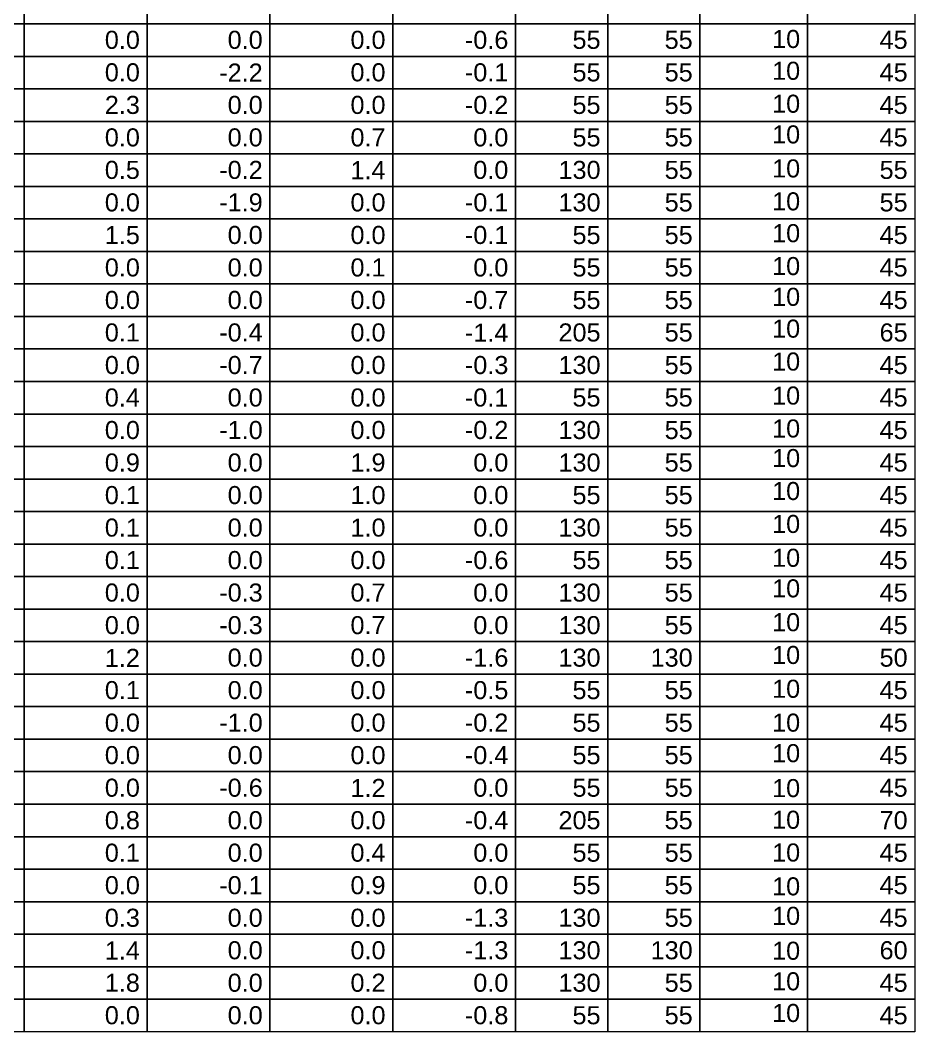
# Model space of a CAD drawing. Header units: millimetres. Extents: x -34 to 951, y -76 to 463.
# Drawn here: x 29.16 to 39.6, y -21.86 to -10 of the extents above; entities that cross this region are included whole.
import ezdxf

# ---------------------------------------------------------------- set-up
doc = ezdxf.new("R2010")
doc.units = ezdxf.units.MM
doc.header["$MEASUREMENT"] = 0
doc.linetypes.add('NULL', pattern=[0])
doc.layers.add('LC-Tabelas', color=1, linetype='Continuous', lineweight=20)
doc.layers.add('LC-Textos das tabelas', color=5, linetype='Continuous', lineweight=5)
doc.styles.add('Arial', font='arial.ttf')

msp = doc.modelspace()

# ---------------------------------------------------------------- linework, layer by layer
at = {"layer": 'LC-Tabelas'}
for points in [[(27.4107, -10.0437), (27.4107, -9.6625), (29.211, -9.6625), (29.211, -10.0437), (27.4107, -10.0437)], [(29.211, -10.0437), (29.211, -9.6625), (30.6513, -9.6625), (30.6513, -10.0437), (29.211, -10.0437)], [(30.6513, -10.0437), (30.6513, -9.6625), (32.0915, -9.6625), (32.0915, -10.0437), (30.6513, -10.0437)], [(32.0915, -10.0437), (32.0915, -9.6625), (33.5317, -9.6625), (33.5317, -10.0437), (32.0915, -10.0437)], [(33.5317, -10.0437), (33.5317, -9.6625), (34.972, -9.6625), (34.972, -10.0437), (33.5317, -10.0437)], [(34.972, -10.0437), (34.972, -9.6625), (36.0522, -9.6625), (36.0522, -10.0437), (34.972, -10.0437)], [(36.0522, -10.0437), (36.0522, -9.6625), (37.1323, -9.6625), (37.1323, -10.0437), (36.0522, -10.0437)], [(37.1323, -10.0437), (37.1323, -9.6625), (38.3926, -9.6625), (38.3926, -10.0437), (37.1323, -10.0437)], [(38.3926, -10.0437), (38.3926, -9.6625), (39.6528, -9.6625), (39.6528, -10.0437), (38.3926, -10.0437)], [(27.4107, -10.425), (27.4107, -10.0437), (29.211, -10.0437), (29.211, -10.425), (27.4107, -10.425)], [(29.211, -10.425), (29.211, -10.0437), (30.6513, -10.0437), (30.6513, -10.425), (29.211, -10.425)], [(30.6513, -10.425), (30.6513, -10.0437), (32.0915, -10.0437), (32.0915, -10.425), (30.6513, -10.425)], [(32.0915, -10.425), (32.0915, -10.0437), (33.5317, -10.0437), (33.5317, -10.425), (32.0915, -10.425)], [(33.5317, -10.425), (33.5317, -10.0437), (34.972, -10.0437), (34.972, -10.425), (33.5317, -10.425)], [(34.972, -10.425), (34.972, -10.0437), (36.0522, -10.0437), (36.0522, -10.425), (34.972, -10.425)], [(36.0522, -10.425), (36.0522, -10.0437), (37.1323, -10.0437), (37.1323, -10.425), (36.0522, -10.425)], [(37.1323, -10.425), (37.1323, -10.0437), (38.3926, -10.0437), (38.3926, -10.425), (37.1323, -10.425)], [(38.3926, -10.425), (38.3926, -10.0437), (39.6528, -10.0437), (39.6528, -10.425), (38.3926, -10.425)], [(27.4107, -10.8062), (27.4107, -10.425), (29.211, -10.425), (29.211, -10.8062), (27.4107, -10.8062)], [(29.211, -10.8062), (29.211, -10.425), (30.6513, -10.425), (30.6513, -10.8062), (29.211, -10.8062)], [(30.6513, -10.8062), (30.6513, -10.425), (32.0915, -10.425), (32.0915, -10.8062), (30.6513, -10.8062)], [(32.0915, -10.8062), (32.0915, -10.425), (33.5317, -10.425), (33.5317, -10.8062), (32.0915, -10.8062)], [(33.5317, -10.8062), (33.5317, -10.425), (34.972, -10.425), (34.972, -10.8062), (33.5317, -10.8062)], [(34.972, -10.8062), (34.972, -10.425), (36.0522, -10.425), (36.0522, -10.8062), (34.972, -10.8062)], [(36.0522, -10.8062), (36.0522, -10.425), (37.1323, -10.425), (37.1323, -10.8062), (36.0522, -10.8062)], [(37.1323, -10.8062), (37.1323, -10.425), (38.3926, -10.425), (38.3926, -10.8062), (37.1323, -10.8062)], [(38.3926, -10.8062), (38.3926, -10.425), (39.6528, -10.425), (39.6528, -10.8062), (38.3926, -10.8062)], [(27.4107, -11.1875), (27.4107, -10.8062), (29.211, -10.8062), (29.211, -11.1875), (27.4107, -11.1875)], [(29.211, -11.1875), (29.211, -10.8062), (30.6513, -10.8062), (30.6513, -11.1875), (29.211, -11.1875)], [(30.6513, -11.1875), (30.6513, -10.8062), (32.0915, -10.8062), (32.0915, -11.1875), (30.6513, -11.1875)], [(32.0915, -11.1875), (32.0915, -10.8062), (33.5317, -10.8062), (33.5317, -11.1875), (32.0915, -11.1875)], [(33.5317, -11.1875), (33.5317, -10.8062), (34.972, -10.8062), (34.972, -11.1875), (33.5317, -11.1875)], [(34.972, -11.1875), (34.972, -10.8062), (36.0522, -10.8062), (36.0522, -11.1875), (34.972, -11.1875)], [(36.0522, -11.1875), (36.0522, -10.8062), (37.1323, -10.8062), (37.1323, -11.1875), (36.0522, -11.1875)], [(37.1323, -11.1875), (37.1323, -10.8062), (38.3926, -10.8062), (38.3926, -11.1875), (37.1323, -11.1875)], [(38.3926, -11.1875), (38.3926, -10.8062), (39.6528, -10.8062), (39.6528, -11.1875), (38.3926, -11.1875)], [(27.4107, -11.5687), (27.4107, -11.1875), (29.211, -11.1875), (29.211, -11.5687), (27.4107, -11.5687)], [(29.211, -11.5687), (29.211, -11.1875), (30.6513, -11.1875), (30.6513, -11.5687), (29.211, -11.5687)], [(30.6513, -11.5687), (30.6513, -11.1875), (32.0915, -11.1875), (32.0915, -11.5687), (30.6513, -11.5687)], [(32.0915, -11.5687), (32.0915, -11.1875), (33.5317, -11.1875), (33.5317, -11.5687), (32.0915, -11.5687)], [(33.5317, -11.5687), (33.5317, -11.1875), (34.972, -11.1875), (34.972, -11.5687), (33.5317, -11.5687)], [(34.972, -11.5687), (34.972, -11.1875), (36.0522, -11.1875), (36.0522, -11.5687), (34.972, -11.5687)], [(36.0522, -11.5687), (36.0522, -11.1875), (37.1323, -11.1875), (37.1323, -11.5687), (36.0522, -11.5687)], [(37.1323, -11.5687), (37.1323, -11.1875), (38.3926, -11.1875), (38.3926, -11.5687), (37.1323, -11.5687)], [(38.3926, -11.5687), (38.3926, -11.1875), (39.6528, -11.1875), (39.6528, -11.5687), (38.3926, -11.5687)], [(27.4107, -11.9499), (27.4107, -11.5687), (29.211, -11.5687), (29.211, -11.9499), (27.4107, -11.9499)], [(29.211, -11.9499), (29.211, -11.5687), (30.6513, -11.5687), (30.6513, -11.9499), (29.211, -11.9499)], [(30.6513, -11.9499), (30.6513, -11.5687), (32.0915, -11.5687), (32.0915, -11.9499), (30.6513, -11.9499)], [(32.0915, -11.9499), (32.0915, -11.5687), (33.5317, -11.5687), (33.5317, -11.9499), (32.0915, -11.9499)], [(33.5317, -11.9499), (33.5317, -11.5687), (34.972, -11.5687), (34.972, -11.9499), (33.5317, -11.9499)], [(34.972, -11.9499), (34.972, -11.5687), (36.0522, -11.5687), (36.0522, -11.9499), (34.972, -11.9499)], [(36.0522, -11.9499), (36.0522, -11.5687), (37.1323, -11.5687), (37.1323, -11.9499), (36.0522, -11.9499)], [(37.1323, -11.9499), (37.1323, -11.5687), (38.3926, -11.5687), (38.3926, -11.9499), (37.1323, -11.9499)], [(38.3926, -11.9499), (38.3926, -11.5687), (39.6528, -11.5687), (39.6528, -11.9499), (38.3926, -11.9499)], [(27.4107, -12.3312), (27.4107, -11.9499), (29.211, -11.9499), (29.211, -12.3312), (27.4107, -12.3312)], [(29.211, -12.3312), (29.211, -11.9499), (30.6513, -11.9499), (30.6513, -12.3312), (29.211, -12.3312)], [(30.6513, -12.3312), (30.6513, -11.9499), (32.0915, -11.9499), (32.0915, -12.3312), (30.6513, -12.3312)], [(32.0915, -12.3312), (32.0915, -11.9499), (33.5317, -11.9499), (33.5317, -12.3312), (32.0915, -12.3312)], [(33.5317, -12.3312), (33.5317, -11.9499), (34.972, -11.9499), (34.972, -12.3312), (33.5317, -12.3312)], [(34.972, -12.3312), (34.972, -11.9499), (36.0522, -11.9499), (36.0522, -12.3312), (34.972, -12.3312)], [(36.0522, -12.3312), (36.0522, -11.9499), (37.1323, -11.9499), (37.1323, -12.3312), (36.0522, -12.3312)], [(37.1323, -12.3312), (37.1323, -11.9499), (38.3926, -11.9499), (38.3926, -12.3312), (37.1323, -12.3312)], [(38.3926, -12.3312), (38.3926, -11.9499), (39.6528, -11.9499), (39.6528, -12.3312), (38.3926, -12.3312)], [(27.4107, -12.7124), (27.4107, -12.3312), (29.211, -12.3312), (29.211, -12.7124), (27.4107, -12.7124)], [(29.211, -12.7124), (29.211, -12.3312), (30.6513, -12.3312), (30.6513, -12.7124), (29.211, -12.7124)], [(30.6513, -12.7124), (30.6513, -12.3312), (32.0915, -12.3312), (32.0915, -12.7124), (30.6513, -12.7124)], [(32.0915, -12.7124), (32.0915, -12.3312), (33.5317, -12.3312), (33.5317, -12.7124), (32.0915, -12.7124)], [(33.5317, -12.7124), (33.5317, -12.3312), (34.972, -12.3312), (34.972, -12.7124), (33.5317, -12.7124)], [(34.972, -12.7124), (34.972, -12.3312), (36.0522, -12.3312), (36.0522, -12.7124), (34.972, -12.7124)], [(36.0522, -12.7124), (36.0522, -12.3312), (37.1323, -12.3312), (37.1323, -12.7124), (36.0522, -12.7124)], [(37.1323, -12.7124), (37.1323, -12.3312), (38.3926, -12.3312), (38.3926, -12.7124), (37.1323, -12.7124)], [(38.3926, -12.7124), (38.3926, -12.3312), (39.6528, -12.3312), (39.6528, -12.7124), (38.3926, -12.7124)], [(27.4107, -13.0937), (27.4107, -12.7124), (29.211, -12.7124), (29.211, -13.0937), (27.4107, -13.0937)], [(29.211, -13.0937), (29.211, -12.7124), (30.6513, -12.7124), (30.6513, -13.0937), (29.211, -13.0937)], [(30.6513, -13.0937), (30.6513, -12.7124), (32.0915, -12.7124), (32.0915, -13.0937), (30.6513, -13.0937)], [(32.0915, -13.0937), (32.0915, -12.7124), (33.5317, -12.7124), (33.5317, -13.0937), (32.0915, -13.0937)], [(33.5317, -13.0937), (33.5317, -12.7124), (34.972, -12.7124), (34.972, -13.0937), (33.5317, -13.0937)], [(34.972, -13.0937), (34.972, -12.7124), (36.0522, -12.7124), (36.0522, -13.0937), (34.972, -13.0937)], [(36.0522, -13.0937), (36.0522, -12.7124), (37.1323, -12.7124), (37.1323, -13.0937), (36.0522, -13.0937)], [(37.1323, -13.0937), (37.1323, -12.7124), (38.3926, -12.7124), (38.3926, -13.0937), (37.1323, -13.0937)], [(38.3926, -13.0937), (38.3926, -12.7124), (39.6528, -12.7124), (39.6528, -13.0937), (38.3926, -13.0937)], [(27.4107, -13.4749), (27.4107, -13.0937), (29.211, -13.0937), (29.211, -13.4749), (27.4107, -13.4749)], [(29.211, -13.4749), (29.211, -13.0937), (30.6513, -13.0937), (30.6513, -13.4749), (29.211, -13.4749)], [(30.6513, -13.4749), (30.6513, -13.0937), (32.0915, -13.0937), (32.0915, -13.4749), (30.6513, -13.4749)], [(32.0915, -13.4749), (32.0915, -13.0937), (33.5317, -13.0937), (33.5317, -13.4749), (32.0915, -13.4749)], [(33.5317, -13.4749), (33.5317, -13.0937), (34.972, -13.0937), (34.972, -13.4749), (33.5317, -13.4749)], [(34.972, -13.4749), (34.972, -13.0937), (36.0522, -13.0937), (36.0522, -13.4749), (34.972, -13.4749)], [(36.0522, -13.4749), (36.0522, -13.0937), (37.1323, -13.0937), (37.1323, -13.4749), (36.0522, -13.4749)], [(37.1323, -13.4749), (37.1323, -13.0937), (38.3926, -13.0937), (38.3926, -13.4749), (37.1323, -13.4749)], [(38.3926, -13.4749), (38.3926, -13.0937), (39.6528, -13.0937), (39.6528, -13.4749), (38.3926, -13.4749)], [(27.4107, -13.8561), (27.4107, -13.4749), (29.211, -13.4749), (29.211, -13.8561), (27.4107, -13.8561)], [(29.211, -13.8561), (29.211, -13.4749), (30.6513, -13.4749), (30.6513, -13.8561), (29.211, -13.8561)], [(30.6513, -13.8561), (30.6513, -13.4749), (32.0915, -13.4749), (32.0915, -13.8561), (30.6513, -13.8561)], [(32.0915, -13.8561), (32.0915, -13.4749), (33.5317, -13.4749), (33.5317, -13.8561), (32.0915, -13.8561)], [(33.5317, -13.8561), (33.5317, -13.4749), (34.972, -13.4749), (34.972, -13.8561), (33.5317, -13.8561)], [(34.972, -13.8561), (34.972, -13.4749), (36.0522, -13.4749), (36.0522, -13.8561), (34.972, -13.8561)], [(36.0522, -13.8561), (36.0522, -13.4749), (37.1323, -13.4749), (37.1323, -13.8561), (36.0522, -13.8561)], [(37.1323, -13.8561), (37.1323, -13.4749), (38.3926, -13.4749), (38.3926, -13.8561), (37.1323, -13.8561)], [(38.3926, -13.8561), (38.3926, -13.4749), (39.6528, -13.4749), (39.6528, -13.8561), (38.3926, -13.8561)], [(27.4107, -14.2374), (27.4107, -13.8561), (29.211, -13.8561), (29.211, -14.2374), (27.4107, -14.2374)], [(29.211, -14.2374), (29.211, -13.8561), (30.6513, -13.8561), (30.6513, -14.2374), (29.211, -14.2374)], [(30.6513, -14.2374), (30.6513, -13.8561), (32.0915, -13.8561), (32.0915, -14.2374), (30.6513, -14.2374)], [(32.0915, -14.2374), (32.0915, -13.8561), (33.5317, -13.8561), (33.5317, -14.2374), (32.0915, -14.2374)], [(33.5317, -14.2374), (33.5317, -13.8561), (34.972, -13.8561), (34.972, -14.2374), (33.5317, -14.2374)], [(34.972, -14.2374), (34.972, -13.8561), (36.0522, -13.8561), (36.0522, -14.2374), (34.972, -14.2374)], [(36.0522, -14.2374), (36.0522, -13.8561), (37.1323, -13.8561), (37.1323, -14.2374), (36.0522, -14.2374)], [(37.1323, -14.2374), (37.1323, -13.8561), (38.3926, -13.8561), (38.3926, -14.2374), (37.1323, -14.2374)], [(38.3926, -14.2374), (38.3926, -13.8561), (39.6528, -13.8561), (39.6528, -14.2374), (38.3926, -14.2374)], [(27.4107, -14.6186), (27.4107, -14.2374), (29.211, -14.2374), (29.211, -14.6186), (27.4107, -14.6186)], [(29.211, -14.6186), (29.211, -14.2374), (30.6513, -14.2374), (30.6513, -14.6186), (29.211, -14.6186)], [(30.6513, -14.6186), (30.6513, -14.2374), (32.0915, -14.2374), (32.0915, -14.6186), (30.6513, -14.6186)], [(32.0915, -14.6186), (32.0915, -14.2374), (33.5317, -14.2374), (33.5317, -14.6186), (32.0915, -14.6186)], [(33.5317, -14.6186), (33.5317, -14.2374), (34.972, -14.2374), (34.972, -14.6186), (33.5317, -14.6186)], [(34.972, -14.6186), (34.972, -14.2374), (36.0522, -14.2374), (36.0522, -14.6186), (34.972, -14.6186)], [(36.0522, -14.6186), (36.0522, -14.2374), (37.1323, -14.2374), (37.1323, -14.6186), (36.0522, -14.6186)], [(37.1323, -14.6186), (37.1323, -14.2374), (38.3926, -14.2374), (38.3926, -14.6186), (37.1323, -14.6186)], [(38.3926, -14.6186), (38.3926, -14.2374), (39.6528, -14.2374), (39.6528, -14.6186), (38.3926, -14.6186)], [(27.4107, -14.9999), (27.4107, -14.6186), (29.211, -14.6186), (29.211, -14.9999), (27.4107, -14.9999)], [(29.211, -14.9999), (29.211, -14.6186), (30.6513, -14.6186), (30.6513, -14.9999), (29.211, -14.9999)], [(30.6513, -14.9999), (30.6513, -14.6186), (32.0915, -14.6186), (32.0915, -14.9999), (30.6513, -14.9999)], [(32.0915, -14.9999), (32.0915, -14.6186), (33.5317, -14.6186), (33.5317, -14.9999), (32.0915, -14.9999)], [(33.5317, -14.9999), (33.5317, -14.6186), (34.972, -14.6186), (34.972, -14.9999), (33.5317, -14.9999)], [(34.972, -14.9999), (34.972, -14.6186), (36.0522, -14.6186), (36.0522, -14.9999), (34.972, -14.9999)], [(36.0522, -14.9999), (36.0522, -14.6186), (37.1323, -14.6186), (37.1323, -14.9999), (36.0522, -14.9999)], [(37.1323, -14.9999), (37.1323, -14.6186), (38.3926, -14.6186), (38.3926, -14.9999), (37.1323, -14.9999)], [(38.3926, -14.9999), (38.3926, -14.6186), (39.6528, -14.6186), (39.6528, -14.9999), (38.3926, -14.9999)], [(27.4107, -15.3811), (27.4107, -14.9999), (29.211, -14.9999), (29.211, -15.3811), (27.4107, -15.3811)], [(29.211, -15.3811), (29.211, -14.9999), (30.6513, -14.9999), (30.6513, -15.3811), (29.211, -15.3811)], [(30.6513, -15.3811), (30.6513, -14.9999), (32.0915, -14.9999), (32.0915, -15.3811), (30.6513, -15.3811)], [(32.0915, -15.3811), (32.0915, -14.9999), (33.5317, -14.9999), (33.5317, -15.3811), (32.0915, -15.3811)], [(33.5317, -15.3811), (33.5317, -14.9999), (34.972, -14.9999), (34.972, -15.3811), (33.5317, -15.3811)], [(34.972, -15.3811), (34.972, -14.9999), (36.0522, -14.9999), (36.0522, -15.3811), (34.972, -15.3811)], [(36.0522, -15.3811), (36.0522, -14.9999), (37.1323, -14.9999), (37.1323, -15.3811), (36.0522, -15.3811)], [(37.1323, -15.3811), (37.1323, -14.9999), (38.3926, -14.9999), (38.3926, -15.3811), (37.1323, -15.3811)], [(38.3926, -15.3811), (38.3926, -14.9999), (39.6528, -14.9999), (39.6528, -15.3811), (38.3926, -15.3811)], [(27.4107, -15.7623), (27.4107, -15.3811), (29.211, -15.3811), (29.211, -15.7623), (27.4107, -15.7623)], [(29.211, -15.7623), (29.211, -15.3811), (30.6513, -15.3811), (30.6513, -15.7623), (29.211, -15.7623)], [(30.6513, -15.7623), (30.6513, -15.3811), (32.0915, -15.3811), (32.0915, -15.7623), (30.6513, -15.7623)], [(32.0915, -15.7623), (32.0915, -15.3811), (33.5317, -15.3811), (33.5317, -15.7623), (32.0915, -15.7623)], [(33.5317, -15.7623), (33.5317, -15.3811), (34.972, -15.3811), (34.972, -15.7623), (33.5317, -15.7623)], [(34.972, -15.7623), (34.972, -15.3811), (36.0522, -15.3811), (36.0522, -15.7623), (34.972, -15.7623)], [(36.0522, -15.7623), (36.0522, -15.3811), (37.1323, -15.3811), (37.1323, -15.7623), (36.0522, -15.7623)], [(37.1323, -15.7623), (37.1323, -15.3811), (38.3926, -15.3811), (38.3926, -15.7623), (37.1323, -15.7623)], [(38.3926, -15.7623), (38.3926, -15.3811), (39.6528, -15.3811), (39.6528, -15.7623), (38.3926, -15.7623)], [(27.4107, -16.1436), (27.4107, -15.7623), (29.211, -15.7623), (29.211, -16.1436), (27.4107, -16.1436)], [(29.211, -16.1436), (29.211, -15.7623), (30.6513, -15.7623), (30.6513, -16.1436), (29.211, -16.1436)], [(30.6513, -16.1436), (30.6513, -15.7623), (32.0915, -15.7623), (32.0915, -16.1436), (30.6513, -16.1436)], [(32.0915, -16.1436), (32.0915, -15.7623), (33.5317, -15.7623), (33.5317, -16.1436), (32.0915, -16.1436)], [(33.5317, -16.1436), (33.5317, -15.7623), (34.972, -15.7623), (34.972, -16.1436), (33.5317, -16.1436)], [(34.972, -16.1436), (34.972, -15.7623), (36.0522, -15.7623), (36.0522, -16.1436), (34.972, -16.1436)], [(36.0522, -16.1436), (36.0522, -15.7623), (37.1323, -15.7623), (37.1323, -16.1436), (36.0522, -16.1436)], [(37.1323, -16.1436), (37.1323, -15.7623), (38.3926, -15.7623), (38.3926, -16.1436), (37.1323, -16.1436)], [(38.3926, -16.1436), (38.3926, -15.7623), (39.6528, -15.7623), (39.6528, -16.1436), (38.3926, -16.1436)], [(27.4107, -16.5248), (27.4107, -16.1436), (29.211, -16.1436), (29.211, -16.5248), (27.4107, -16.5248)], [(29.211, -16.5248), (29.211, -16.1436), (30.6513, -16.1436), (30.6513, -16.5248), (29.211, -16.5248)], [(30.6513, -16.5248), (30.6513, -16.1436), (32.0915, -16.1436), (32.0915, -16.5248), (30.6513, -16.5248)], [(32.0915, -16.5248), (32.0915, -16.1436), (33.5317, -16.1436), (33.5317, -16.5248), (32.0915, -16.5248)], [(33.5317, -16.5248), (33.5317, -16.1436), (34.972, -16.1436), (34.972, -16.5248), (33.5317, -16.5248)], [(34.972, -16.5248), (34.972, -16.1436), (36.0522, -16.1436), (36.0522, -16.5248), (34.972, -16.5248)], [(36.0522, -16.5248), (36.0522, -16.1436), (37.1323, -16.1436), (37.1323, -16.5248), (36.0522, -16.5248)], [(37.1323, -16.5248), (37.1323, -16.1436), (38.3926, -16.1436), (38.3926, -16.5248), (37.1323, -16.5248)], [(38.3926, -16.5248), (38.3926, -16.1436), (39.6528, -16.1436), (39.6528, -16.5248), (38.3926, -16.5248)], [(27.4107, -16.9061), (27.4107, -16.5248), (29.211, -16.5248), (29.211, -16.9061), (27.4107, -16.9061)], [(29.211, -16.9061), (29.211, -16.5248), (30.6513, -16.5248), (30.6513, -16.9061), (29.211, -16.9061)], [(30.6513, -16.9061), (30.6513, -16.5248), (32.0915, -16.5248), (32.0915, -16.9061), (30.6513, -16.9061)], [(32.0915, -16.9061), (32.0915, -16.5248), (33.5317, -16.5248), (33.5317, -16.9061), (32.0915, -16.9061)], [(33.5317, -16.9061), (33.5317, -16.5248), (34.972, -16.5248), (34.972, -16.9061), (33.5317, -16.9061)], [(34.972, -16.9061), (34.972, -16.5248), (36.0522, -16.5248), (36.0522, -16.9061), (34.972, -16.9061)], [(36.0522, -16.9061), (36.0522, -16.5248), (37.1323, -16.5248), (37.1323, -16.9061), (36.0522, -16.9061)], [(37.1323, -16.9061), (37.1323, -16.5248), (38.3926, -16.5248), (38.3926, -16.9061), (37.1323, -16.9061)], [(38.3926, -16.9061), (38.3926, -16.5248), (39.6528, -16.5248), (39.6528, -16.9061), (38.3926, -16.9061)], [(27.4107, -17.2873), (27.4107, -16.9061), (29.211, -16.9061), (29.211, -17.2873), (27.4107, -17.2873)], [(29.211, -17.2873), (29.211, -16.9061), (30.6513, -16.9061), (30.6513, -17.2873), (29.211, -17.2873)], [(30.6513, -17.2873), (30.6513, -16.9061), (32.0915, -16.9061), (32.0915, -17.2873), (30.6513, -17.2873)], [(32.0915, -17.2873), (32.0915, -16.9061), (33.5317, -16.9061), (33.5317, -17.2873), (32.0915, -17.2873)], [(33.5317, -17.2873), (33.5317, -16.9061), (34.972, -16.9061), (34.972, -17.2873), (33.5317, -17.2873)], [(34.972, -17.2873), (34.972, -16.9061), (36.0522, -16.9061), (36.0522, -17.2873), (34.972, -17.2873)], [(36.0522, -17.2873), (36.0522, -16.9061), (37.1323, -16.9061), (37.1323, -17.2873), (36.0522, -17.2873)], [(37.1323, -17.2873), (37.1323, -16.9061), (38.3926, -16.9061), (38.3926, -17.2873), (37.1323, -17.2873)], [(38.3926, -17.2873), (38.3926, -16.9061), (39.6528, -16.9061), (39.6528, -17.2873), (38.3926, -17.2873)], [(27.4107, -17.6685), (27.4107, -17.2873), (29.211, -17.2873), (29.211, -17.6685), (27.4107, -17.6685)], [(29.211, -17.6685), (29.211, -17.2873), (30.6513, -17.2873), (30.6513, -17.6685), (29.211, -17.6685)], [(30.6513, -17.6685), (30.6513, -17.2873), (32.0915, -17.2873), (32.0915, -17.6685), (30.6513, -17.6685)], [(32.0915, -17.6685), (32.0915, -17.2873), (33.5317, -17.2873), (33.5317, -17.6685), (32.0915, -17.6685)], [(33.5317, -17.6685), (33.5317, -17.2873), (34.972, -17.2873), (34.972, -17.6685), (33.5317, -17.6685)], [(34.972, -17.6685), (34.972, -17.2873), (36.0522, -17.2873), (36.0522, -17.6685), (34.972, -17.6685)], [(36.0522, -17.6685), (36.0522, -17.2873), (37.1323, -17.2873), (37.1323, -17.6685), (36.0522, -17.6685)], [(37.1323, -17.6685), (37.1323, -17.2873), (38.3926, -17.2873), (38.3926, -17.6685), (37.1323, -17.6685)], [(38.3926, -17.6685), (38.3926, -17.2873), (39.6528, -17.2873), (39.6528, -17.6685), (38.3926, -17.6685)], [(27.4107, -18.0498), (27.4107, -17.6685), (29.211, -17.6685), (29.211, -18.0498), (27.4107, -18.0498)], [(29.211, -18.0498), (29.211, -17.6685), (30.6513, -17.6685), (30.6513, -18.0498), (29.211, -18.0498)], [(30.6513, -18.0498), (30.6513, -17.6685), (32.0915, -17.6685), (32.0915, -18.0498), (30.6513, -18.0498)], [(32.0915, -18.0498), (32.0915, -17.6685), (33.5317, -17.6685), (33.5317, -18.0498), (32.0915, -18.0498)], [(33.5317, -18.0498), (33.5317, -17.6685), (34.972, -17.6685), (34.972, -18.0498), (33.5317, -18.0498)], [(34.972, -18.0498), (34.972, -17.6685), (36.0522, -17.6685), (36.0522, -18.0498), (34.972, -18.0498)], [(36.0522, -18.0498), (36.0522, -17.6685), (37.1323, -17.6685), (37.1323, -18.0498), (36.0522, -18.0498)], [(37.1323, -18.0498), (37.1323, -17.6685), (38.3926, -17.6685), (38.3926, -18.0498), (37.1323, -18.0498)], [(38.3926, -18.0498), (38.3926, -17.6685), (39.6528, -17.6685), (39.6528, -18.0498), (38.3926, -18.0498)], [(27.4107, -18.431), (27.4107, -18.0498), (29.211, -18.0498), (29.211, -18.431), (27.4107, -18.431)], [(29.211, -18.431), (29.211, -18.0498), (30.6513, -18.0498), (30.6513, -18.431), (29.211, -18.431)], [(30.6513, -18.431), (30.6513, -18.0498), (32.0915, -18.0498), (32.0915, -18.431), (30.6513, -18.431)], [(32.0915, -18.431), (32.0915, -18.0498), (33.5317, -18.0498), (33.5317, -18.431), (32.0915, -18.431)], [(33.5317, -18.431), (33.5317, -18.0498), (34.972, -18.0498), (34.972, -18.431), (33.5317, -18.431)], [(34.972, -18.431), (34.972, -18.0498), (36.0522, -18.0498), (36.0522, -18.431), (34.972, -18.431)], [(36.0522, -18.431), (36.0522, -18.0498), (37.1323, -18.0498), (37.1323, -18.431), (36.0522, -18.431)], [(37.1323, -18.431), (37.1323, -18.0498), (38.3926, -18.0498), (38.3926, -18.431), (37.1323, -18.431)], [(38.3926, -18.431), (38.3926, -18.0498), (39.6528, -18.0498), (39.6528, -18.431), (38.3926, -18.431)], [(27.4107, -18.8123), (27.4107, -18.431), (29.211, -18.431), (29.211, -18.8123), (27.4107, -18.8123)], [(29.211, -18.8123), (29.211, -18.431), (30.6513, -18.431), (30.6513, -18.8123), (29.211, -18.8123)], [(30.6513, -18.8123), (30.6513, -18.431), (32.0915, -18.431), (32.0915, -18.8123), (30.6513, -18.8123)], [(32.0915, -18.8123), (32.0915, -18.431), (33.5317, -18.431), (33.5317, -18.8123), (32.0915, -18.8123)], [(33.5317, -18.8123), (33.5317, -18.431), (34.972, -18.431), (34.972, -18.8123), (33.5317, -18.8123)], [(34.972, -18.8123), (34.972, -18.431), (36.0522, -18.431), (36.0522, -18.8123), (34.972, -18.8123)], [(36.0522, -18.8123), (36.0522, -18.431), (37.1323, -18.431), (37.1323, -18.8123), (36.0522, -18.8123)], [(37.1323, -18.8123), (37.1323, -18.431), (38.3926, -18.431), (38.3926, -18.8123), (37.1323, -18.8123)], [(38.3926, -18.8123), (38.3926, -18.431), (39.6528, -18.431), (39.6528, -18.8123), (38.3926, -18.8123)], [(27.4107, -19.1935), (27.4107, -18.8123), (29.211, -18.8123), (29.211, -19.1935), (27.4107, -19.1935)], [(29.211, -19.1935), (29.211, -18.8123), (30.6513, -18.8123), (30.6513, -19.1935), (29.211, -19.1935)], [(30.6513, -19.1935), (30.6513, -18.8123), (32.0915, -18.8123), (32.0915, -19.1935), (30.6513, -19.1935)], [(32.0915, -19.1935), (32.0915, -18.8123), (33.5317, -18.8123), (33.5317, -19.1935), (32.0915, -19.1935)], [(33.5317, -19.1935), (33.5317, -18.8123), (34.972, -18.8123), (34.972, -19.1935), (33.5317, -19.1935)], [(34.972, -19.1935), (34.972, -18.8123), (36.0522, -18.8123), (36.0522, -19.1935), (34.972, -19.1935)], [(36.0522, -19.1935), (36.0522, -18.8123), (37.1323, -18.8123), (37.1323, -19.1935), (36.0522, -19.1935)], [(37.1323, -19.1935), (37.1323, -18.8123), (38.3926, -18.8123), (38.3926, -19.1935), (37.1323, -19.1935)], [(38.3926, -19.1935), (38.3926, -18.8123), (39.6528, -18.8123), (39.6528, -19.1935), (38.3926, -19.1935)], [(27.4107, -19.5747), (27.4107, -19.1935), (29.211, -19.1935), (29.211, -19.5747), (27.4107, -19.5747)], [(29.211, -19.5747), (29.211, -19.1935), (30.6513, -19.1935), (30.6513, -19.5747), (29.211, -19.5747)], [(30.6513, -19.5747), (30.6513, -19.1935), (32.0915, -19.1935), (32.0915, -19.5747), (30.6513, -19.5747)], [(32.0915, -19.5747), (32.0915, -19.1935), (33.5317, -19.1935), (33.5317, -19.5747), (32.0915, -19.5747)], [(33.5317, -19.5747), (33.5317, -19.1935), (34.972, -19.1935), (34.972, -19.5747), (33.5317, -19.5747)], [(34.972, -19.5747), (34.972, -19.1935), (36.0522, -19.1935), (36.0522, -19.5747), (34.972, -19.5747)], [(36.0522, -19.5747), (36.0522, -19.1935), (37.1323, -19.1935), (37.1323, -19.5747), (36.0522, -19.5747)], [(37.1323, -19.5747), (37.1323, -19.1935), (38.3926, -19.1935), (38.3926, -19.5747), (37.1323, -19.5747)], [(38.3926, -19.5747), (38.3926, -19.1935), (39.6528, -19.1935), (39.6528, -19.5747), (38.3926, -19.5747)], [(27.4107, -19.956), (27.4107, -19.5747), (29.211, -19.5747), (29.211, -19.956), (27.4107, -19.956)], [(29.211, -19.956), (29.211, -19.5747), (30.6513, -19.5747), (30.6513, -19.956), (29.211, -19.956)], [(30.6513, -19.956), (30.6513, -19.5747), (32.0915, -19.5747), (32.0915, -19.956), (30.6513, -19.956)], [(32.0915, -19.956), (32.0915, -19.5747), (33.5317, -19.5747), (33.5317, -19.956), (32.0915, -19.956)], [(33.5317, -19.956), (33.5317, -19.5747), (34.972, -19.5747), (34.972, -19.956), (33.5317, -19.956)], [(34.972, -19.956), (34.972, -19.5747), (36.0522, -19.5747), (36.0522, -19.956), (34.972, -19.956)], [(36.0522, -19.956), (36.0522, -19.5747), (37.1323, -19.5747), (37.1323, -19.956), (36.0522, -19.956)], [(37.1323, -19.956), (37.1323, -19.5747), (38.3926, -19.5747), (38.3926, -19.956), (37.1323, -19.956)], [(38.3926, -19.956), (38.3926, -19.5747), (39.6528, -19.5747), (39.6528, -19.956), (38.3926, -19.956)], [(27.4107, -20.3372), (27.4107, -19.956), (29.211, -19.956), (29.211, -20.3372), (27.4107, -20.3372)], [(29.211, -20.3372), (29.211, -19.956), (30.6513, -19.956), (30.6513, -20.3372), (29.211, -20.3372)], [(30.6513, -20.3372), (30.6513, -19.956), (32.0915, -19.956), (32.0915, -20.3372), (30.6513, -20.3372)], [(32.0915, -20.3372), (32.0915, -19.956), (33.5317, -19.956), (33.5317, -20.3372), (32.0915, -20.3372)], [(33.5317, -20.3372), (33.5317, -19.956), (34.972, -19.956), (34.972, -20.3372), (33.5317, -20.3372)], [(34.972, -20.3372), (34.972, -19.956), (36.0522, -19.956), (36.0522, -20.3372), (34.972, -20.3372)], [(36.0522, -20.3372), (36.0522, -19.956), (37.1323, -19.956), (37.1323, -20.3372), (36.0522, -20.3372)], [(37.1323, -20.3372), (37.1323, -19.956), (38.3926, -19.956), (38.3926, -20.3372), (37.1323, -20.3372)], [(38.3926, -20.3372), (38.3926, -19.956), (39.6528, -19.956), (39.6528, -20.3372), (38.3926, -20.3372)], [(27.4107, -20.7185), (27.4107, -20.3372), (29.211, -20.3372), (29.211, -20.7185), (27.4107, -20.7185)], [(29.211, -20.7185), (29.211, -20.3372), (30.6513, -20.3372), (30.6513, -20.7185), (29.211, -20.7185)], [(30.6513, -20.7185), (30.6513, -20.3372), (32.0915, -20.3372), (32.0915, -20.7185), (30.6513, -20.7185)], [(32.0915, -20.7185), (32.0915, -20.3372), (33.5317, -20.3372), (33.5317, -20.7185), (32.0915, -20.7185)], [(33.5317, -20.7185), (33.5317, -20.3372), (34.972, -20.3372), (34.972, -20.7185), (33.5317, -20.7185)], [(34.972, -20.7185), (34.972, -20.3372), (36.0522, -20.3372), (36.0522, -20.7185), (34.972, -20.7185)], [(36.0522, -20.7185), (36.0522, -20.3372), (37.1323, -20.3372), (37.1323, -20.7185), (36.0522, -20.7185)], [(37.1323, -20.7185), (37.1323, -20.3372), (38.3926, -20.3372), (38.3926, -20.7185), (37.1323, -20.7185)], [(38.3926, -20.7185), (38.3926, -20.3372), (39.6528, -20.3372), (39.6528, -20.7185), (38.3926, -20.7185)], [(27.4107, -21.0997), (27.4107, -20.7185), (29.211, -20.7185), (29.211, -21.0997), (27.4107, -21.0997)], [(29.211, -21.0997), (29.211, -20.7185), (30.6513, -20.7185), (30.6513, -21.0997), (29.211, -21.0997)], [(30.6513, -21.0997), (30.6513, -20.7185), (32.0915, -20.7185), (32.0915, -21.0997), (30.6513, -21.0997)], [(32.0915, -21.0997), (32.0915, -20.7185), (33.5317, -20.7185), (33.5317, -21.0997), (32.0915, -21.0997)], [(33.5317, -21.0997), (33.5317, -20.7185), (34.972, -20.7185), (34.972, -21.0997), (33.5317, -21.0997)], [(34.972, -21.0997), (34.972, -20.7185), (36.0522, -20.7185), (36.0522, -21.0997), (34.972, -21.0997)], [(36.0522, -21.0997), (36.0522, -20.7185), (37.1323, -20.7185), (37.1323, -21.0997), (36.0522, -21.0997)], [(37.1323, -21.0997), (37.1323, -20.7185), (38.3926, -20.7185), (38.3926, -21.0997), (37.1323, -21.0997)], [(38.3926, -21.0997), (38.3926, -20.7185), (39.6528, -20.7185), (39.6528, -21.0997), (38.3926, -21.0997)], [(27.4107, -21.4809), (27.4107, -21.0997), (29.211, -21.0997), (29.211, -21.4809), (27.4107, -21.4809)], [(29.211, -21.4809), (29.211, -21.0997), (30.6513, -21.0997), (30.6513, -21.4809), (29.211, -21.4809)], [(30.6513, -21.4809), (30.6513, -21.0997), (32.0915, -21.0997), (32.0915, -21.4809), (30.6513, -21.4809)], [(32.0915, -21.4809), (32.0915, -21.0997), (33.5317, -21.0997), (33.5317, -21.4809), (32.0915, -21.4809)], [(33.5317, -21.4809), (33.5317, -21.0997), (34.972, -21.0997), (34.972, -21.4809), (33.5317, -21.4809)], [(34.972, -21.4809), (34.972, -21.0997), (36.0522, -21.0997), (36.0522, -21.4809), (34.972, -21.4809)], [(36.0522, -21.4809), (36.0522, -21.0997), (37.1323, -21.0997), (37.1323, -21.4809), (36.0522, -21.4809)], [(37.1323, -21.4809), (37.1323, -21.0997), (38.3926, -21.0997), (38.3926, -21.4809), (37.1323, -21.4809)], [(38.3926, -21.4809), (38.3926, -21.0997), (39.6528, -21.0997), (39.6528, -21.4809), (38.3926, -21.4809)], [(27.4107, -21.8622), (27.4107, -21.4809), (29.211, -21.4809), (29.211, -21.8622), (27.4107, -21.8622)], [(29.211, -21.8622), (29.211, -21.4809), (30.6513, -21.4809), (30.6513, -21.8622), (29.211, -21.8622)], [(30.6513, -21.8622), (30.6513, -21.4809), (32.0915, -21.4809), (32.0915, -21.8622), (30.6513, -21.8622)], [(32.0915, -21.8622), (32.0915, -21.4809), (33.5317, -21.4809), (33.5317, -21.8622), (32.0915, -21.8622)], [(33.5317, -21.8622), (33.5317, -21.4809), (34.972, -21.4809), (34.972, -21.8622), (33.5317, -21.8622)], [(34.972, -21.8622), (34.972, -21.4809), (36.0522, -21.4809), (36.0522, -21.8622), (34.972, -21.8622)], [(36.0522, -21.8622), (36.0522, -21.4809), (37.1323, -21.4809), (37.1323, -21.8622), (36.0522, -21.8622)], [(37.1323, -21.8622), (37.1323, -21.4809), (38.3926, -21.4809), (38.3926, -21.8622), (37.1323, -21.8622)], [(38.3926, -21.8622), (38.3926, -21.4809), (39.6528, -21.4809), (39.6528, -21.8622), (38.3926, -21.8622)]]:
    msp.add_lwpolyline(points, close=True, dxfattribs=at)

# ---------------------------------------------------------------- texts
at = {"layer": 'LC-Textos das tabelas', "linetype": 'NULL', "ltscale": 0.2, "char_height": 0.2118, "attachment_point": 9, "line_spacing_factor": 0.798, "style": 'Arial'}
for s, insert, width in [(' 0.0 ', (30.5669, -10.3401), 1.151017), (' 0.0 ', (32.0069, -10.3401), 1.151017), (' 0.0 ', (33.4469, -10.3401), 1.151017), (' -0.6 ', (34.8869, -10.3401), 1.347965), (' 55 ', (35.9679, -10.3401), 0.986678), (' 55 ', (37.0479, -10.3401), 0.986678), (' 10 ', (38.3079, -10.3301), 0.657678), (' 45 ', (39.5679, -10.3401), 0.986678), (' 0.0 ', (30.5669, -10.7211), 1.151017), (' -2.2 ', (32.0069, -10.7211), 1.347965), (' 0.0 ', (33.4469, -10.7211), 1.151017), (' -0.1 ', (34.8869, -10.7211), 1.347965), (' 55 ', (35.9679, -10.7211), 0.986678), (' 55 ', (37.0479, -10.7211), 0.986678), (' 10 ', (38.3079, -10.7032), 0.657678), (' 45 ', (39.5679, -10.7211), 0.986678), (' 2.3 ', (30.5669, -11.1031), 1.151017), (' 0.0 ', (32.0069, -11.1031), 1.151017), (' 0.0 ', (33.4469, -11.1031), 1.151017), (' -0.2 ', (34.8869, -11.1031), 1.347965), (' 55 ', (35.9679, -11.1031), 0.986678), (' 55 ', (37.0479, -11.1031), 0.986678), (' 10 ', (38.3079, -11.0891), 0.657678), (' 45 ', (39.5679, -11.1031), 0.986678), (' 0.0 ', (30.5669, -11.4841), 1.151017), (' 0.0 ', (32.0069, -11.4841), 1.151017), (' 0.7 ', (33.4469, -11.4841), 1.151017), (' 0.0 ', (34.8869, -11.4841), 1.151017), (' 10 ', (38.3079, -11.4493), 0.657678), (' 55 ', (35.9679, -11.4841), 0.986678), (' 55 ', (37.0479, -11.4841), 0.986678), (' 45 ', (39.5679, -11.4841), 0.986678), (' 0.5 ', (30.5669, -11.8651), 1.151017), (' -0.2 ', (32.0069, -11.8651), 1.347965), (' 1.4 ', (33.4469, -11.8651), 1.151017), (' 0.0 ', (34.8869, -11.8651), 1.151017), (' 130 ', (35.9679, -11.8651), 1.315678), (' 55 ', (37.0479, -11.8651), 0.986678), (' 10 ', (38.3079, -11.8481), 0.657678), (' 55 ', (39.5679, -11.8651), 0.986678), (' 0.0 ', (30.5669, -12.2461), 1.151017), (' -1.9 ', (32.0069, -12.2461), 1.347965), (' 0.0 ', (33.4469, -12.2461), 1.151017), (' -0.1 ', (34.8869, -12.2461), 1.347965), (' 130 ', (35.9679, -12.2461), 1.315678), (' 55 ', (37.0479, -12.2461), 0.986678), (' 10 ', (38.3079, -12.2341), 0.657678), (' 55 ', (39.5679, -12.2461), 0.986678), (' 1.5 ', (30.5669, -12.6281), 1.151017), (' 0.0 ', (32.0069, -12.6281), 1.151017), (' 0.0 ', (33.4469, -12.6281), 1.151017), (' -0.1 ', (34.8869, -12.6281), 1.347965), (' 55 ', (35.9679, -12.6281), 0.986678), (' 55 ', (37.0479, -12.6281), 0.986678), (' 10 ', (38.3079, -12.6072), 0.657678), (' 45 ', (39.5679, -12.6281), 0.986678), (' 0.0 ', (30.5669, -13.0091), 1.151017), (' 0.0 ', (32.0069, -13.0091), 1.151017), (' 0.1 ', (33.4469, -13.0091), 1.151017), (' 0.0 ', (34.8869, -13.0091), 1.151017), (' 55 ', (35.9679, -13.0091), 0.986678), (' 55 ', (37.0479, -13.0091), 0.986678), (' 10 ', (38.3079, -12.9931), 0.657678), (' 45 ', (39.5679, -13.0091), 0.986678), (' 10 ', (38.3079, -13.3533), 0.657678), (' 0.0 ', (30.5669, -13.3901), 1.151017), (' 0.0 ', (32.0069, -13.3901), 1.151017), (' 0.0 ', (33.4469, -13.3901), 1.151017), (' -0.7 ', (34.8869, -13.3901), 1.347965), (' 55 ', (35.9679, -13.3901), 0.986678), (' 55 ', (37.0479, -13.3901), 0.986678), (' 45 ', (39.5679, -13.3901), 0.986678), (' 10 ', (38.3079, -13.7264), 0.657678), (' 0.1 ', (30.5669, -13.7711), 1.151017), (' -0.4 ', (32.0069, -13.7711), 1.347965), (' 0.0 ', (33.4469, -13.7711), 1.151017), (' -1.4 ', (34.8869, -13.7711), 1.347965), (' 205 ', (35.9679, -13.7711), 1.315678), (' 55 ', (37.0479, -13.7711), 0.986678), (' 65 ', (39.5679, -13.7711), 0.986678), (' 0.0 ', (30.5669, -14.1531), 1.151017), (' -0.7 ', (32.0069, -14.1531), 1.347965), (' 0.0 ', (33.4469, -14.1531), 1.151017), (' -0.3 ', (34.8869, -14.1531), 1.347965), (' 130 ', (35.9679, -14.1531), 1.315678), (' 55 ', (37.0479, -14.1531), 0.986678), (' 10 ', (38.3079, -14.1123), 0.657678), (' 45 ', (39.5679, -14.1531), 0.986678), (' 0.4 ', (30.5669, -14.5341), 1.151017), (' 0.0 ', (32.0069, -14.5341), 1.151017), (' 0.0 ', (33.4469, -14.5341), 1.151017), (' -0.1 ', (34.8869, -14.5341), 1.347965), (' 55 ', (35.9679, -14.5341), 0.986678), (' 55 ', (37.0479, -14.5341), 0.986678), (' 10 ', (38.3079, -14.5111), 0.657678), (' 45 ', (39.5679, -14.5341), 0.986678), (' 0.0 ', (30.5669, -14.9151), 1.151017), (' -1.0 ', (32.0069, -14.9151), 1.347965), (' 0.0 ', (33.4469, -14.9151), 1.151017), (' -0.2 ', (34.8869, -14.9151), 1.347965), (' 130 ', (35.9679, -14.9151), 1.315678), (' 55 ', (37.0479, -14.9151), 0.986678), (' 10 ', (38.3079, -14.8971), 0.657678), (' 45 ', (39.5679, -14.9151), 0.986678), (' 10 ', (38.3079, -15.2444), 0.657678), (' 0.9 ', (30.5669, -15.2961), 1.151017), (' 0.0 ', (32.0069, -15.2961), 1.151017), (' 1.9 ', (33.4469, -15.2961), 1.151017), (' 0.0 ', (34.8869, -15.2961), 1.151017), (' 130 ', (35.9679, -15.2961), 1.315678), (' 55 ', (37.0479, -15.2961), 0.986678), (' 45 ', (39.5679, -15.2961), 0.986678), (' 10 ', (38.3079, -15.6304), 0.657678), (' 0.1 ', (30.5669, -15.6781), 1.151017), (' 0.0 ', (32.0069, -15.6781), 1.151017), (' 1.0 ', (33.4469, -15.6781), 1.151017), (' 0.0 ', (34.8869, -15.6781), 1.151017), (' 55 ', (35.9679, -15.6781), 0.986678), (' 55 ', (37.0479, -15.6781), 0.986678), (' 45 ', (39.5679, -15.6781), 0.986678), (' 0.1 ', (30.5669, -16.0591), 1.151017), (' 0.0 ', (32.0069, -16.0591), 1.151017), (' 1.0 ', (33.4469, -16.0591), 1.151017), (' 0.0 ', (34.8869, -16.0591), 1.151017), (' 130 ', (35.9679, -16.0591), 1.315678), (' 55 ', (37.0479, -16.0591), 0.986678), (' 10 ', (38.3079, -16.0163), 0.657678), (' 45 ', (39.5679, -16.0591), 0.986678), (' 0.1 ', (30.5669, -16.4401), 1.151017), (' 0.0 ', (32.0069, -16.4401), 1.151017), (' 0.0 ', (33.4469, -16.4401), 1.151017), (' -0.6 ', (34.8869, -16.4401), 1.347965), (' 55 ', (35.9679, -16.4401), 0.986678), (' 55 ', (37.0479, -16.4401), 0.986678), (' 10 ', (38.3079, -16.4135), 0.657678), (' 45 ', (39.5679, -16.4401), 0.986678), (' 0.0 ', (30.5669, -16.8211), 1.151017), (' -0.3 ', (32.0069, -16.8211), 1.347965), (' 0.7 ', (33.4469, -16.8211), 1.151017), (' 0.0 ', (34.8869, -16.8211), 1.151017), (' 130 ', (35.9679, -16.8211), 1.315678), (' 10 ', (38.3079, -16.7718), 0.657678), (' 55 ', (37.0479, -16.8211), 0.986678), (' 45 ', (39.5679, -16.8211), 0.986678), (' 10 ', (38.3079, -17.1686), 0.657678), (' 0.0 ', (30.5669, -17.2031), 1.151017), (' -0.3 ', (32.0069, -17.2031), 1.347965), (' 0.7 ', (33.4469, -17.2031), 1.151017), (' 0.0 ', (34.8869, -17.2031), 1.151017), (' 130 ', (35.9679, -17.2031), 1.315678), (' 55 ', (37.0479, -17.2031), 0.986678), (' 45 ', (39.5679, -17.2031), 0.986678), (' 1.2 ', (30.5669, -17.5841), 1.151017), (' 0.0 ', (32.0069, -17.5841), 1.151017), (' 0.0 ', (33.4469, -17.5841), 1.151017), (' -1.6 ', (34.8869, -17.5841), 1.347965), (' 130 ', (35.9679, -17.5841), 1.315678), (' 130 ', (37.0479, -17.5841), 1.315678), (' 10 ', (38.3079, -17.5526), 0.657678), (' 50 ', (39.5679, -17.5841), 0.986678), (' 0.1 ', (30.5669, -17.9651), 1.151017), (' 0.0 ', (32.0069, -17.9651), 1.151017), (' 0.0 ', (33.4469, -17.9651), 1.151017), (' -0.5 ', (34.8869, -17.9651), 1.347965), (' 55 ', (35.9679, -17.9651), 0.986678), (' 55 ', (37.0479, -17.9651), 0.986678), (' 10 ', (38.3079, -17.9493), 0.657678), (' 45 ', (39.5679, -17.9651), 0.986678), (' 0.0 ', (30.5669, -18.3461), 1.151017), (' -1.0 ', (32.0069, -18.3461), 1.347965), (' 0.0 ', (33.4469, -18.3461), 1.151017), (' -0.2 ', (34.8869, -18.3461), 1.347965), (' 55 ', (35.9679, -18.3461), 0.986678), (' 55 ', (37.0479, -18.3461), 0.986678), (' 10 ', (38.3079, -18.3461), 0.657678), (' 45 ', (39.5679, -18.3461), 0.986678), (' 10 ', (38.3079, -18.7044), 0.657678), (' 0.0 ', (30.5669, -18.7271), 1.151017), (' 0.0 ', (32.0069, -18.7271), 1.151017), (' 0.0 ', (33.4469, -18.7271), 1.151017), (' -0.4 ', (34.8869, -18.7271), 1.347965), (' 55 ', (35.9679, -18.7271), 0.986678), (' 55 ', (37.0479, -18.7271), 0.986678), (' 45 ', (39.5679, -18.7271), 0.986678), (' 0.0 ', (30.5669, -19.1091), 1.151017), (' -0.6 ', (32.0069, -19.1091), 1.347965), (' 1.2 ', (33.4469, -19.1091), 1.151017), (' 0.0 ', (34.8869, -19.1091), 1.151017), (' 55 ', (35.9679, -19.1091), 0.986678), (' 55 ', (37.0479, -19.1091), 0.986678), (' 10 ', (38.3079, -19.114), 0.657678), (' 45 ', (39.5679, -19.1091), 0.986678), (' 0.8 ', (30.5669, -19.4901), 1.151017), (' 0.0 ', (32.0069, -19.4901), 1.151017), (' 0.0 ', (33.4469, -19.4901), 1.151017), (' -0.4 ', (34.8869, -19.4901), 1.347965), (' 205 ', (35.9679, -19.4901), 1.315678), (' 55 ', (37.0479, -19.4901), 0.986678), (' 10 ', (38.3079, -19.4852), 0.657678), (' 70 ', (39.5679, -19.4901), 0.986678), (' 0.1 ', (30.5669, -19.8711), 1.151017), (' 0.0 ', (32.0069, -19.8711), 1.151017), (' 0.4 ', (33.4469, -19.8711), 1.151017), (' 0.0 ', (34.8869, -19.8711), 1.151017), (' 55 ', (35.9679, -19.8711), 0.986678), (' 55 ', (37.0479, -19.8711), 0.986678), (' 10 ', (38.3079, -19.8691), 0.657678), (' 45 ', (39.5679, -19.8711), 0.986678), (' 0.0 ', (30.5669, -20.2521), 1.151017), (' -0.1 ', (32.0069, -20.2521), 1.347965), (' 0.9 ', (33.4469, -20.2521), 1.151017), (' 0.0 ', (34.8869, -20.2521), 1.151017), (' 55 ', (35.9679, -20.2521), 0.986678), (' 55 ', (37.0479, -20.2521), 0.986678), (' 45 ', (39.5679, -20.2521), 0.986678), (' 10 ', (38.3079, -20.2659), 0.657678), (' 10 ', (38.3079, -20.6115), 0.657678), (' 0.3 ', (30.5669, -20.6341), 1.151017), (' 0.0 ', (32.0069, -20.6341), 1.151017), (' 0.0 ', (33.4469, -20.6341), 1.151017), (' -1.3 ', (34.8869, -20.6341), 1.347965), (' 130 ', (35.9679, -20.6341), 1.315678), (' 55 ', (37.0479, -20.6341), 0.986678), (' 45 ', (39.5679, -20.6341), 0.986678), (' 1.4 ', (30.5669, -21.0151), 1.151017), (' 0.0 ', (32.0069, -21.0151), 1.151017), (' 0.0 ', (33.4469, -21.0151), 1.151017), (' -1.3 ', (34.8869, -21.0151), 1.347965), (' 130 ', (35.9679, -21.0151), 1.315678), (' 130 ', (37.0479, -21.0151), 1.315678), (' 10 ', (38.3079, -21.021), 0.657678), (' 60 ', (39.5679, -21.0151), 0.986678), (' 1.8 ', (30.5669, -21.3961), 1.151017), (' 0.0 ', (32.0069, -21.3961), 1.151017), (' 0.2 ', (33.4469, -21.3961), 1.151017), (' 0.0 ', (34.8869, -21.3961), 1.151017), (' 130 ', (35.9679, -21.3961), 1.315678), (' 55 ', (37.0479, -21.3961), 0.986678), (' 10 ', (38.3079, -21.3794), 0.657678), (' 45 ', (39.5679, -21.3961), 0.986678), (' 0.0 ', (30.5669, -21.7771), 1.151017), (' 0.0 ', (32.0069, -21.7771), 1.151017), (' 0.0 ', (33.4469, -21.7771), 1.151017), (' -0.8 ', (34.8869, -21.7771), 1.347965), (' 55 ', (35.9679, -21.7771), 0.986678), (' 55 ', (37.0479, -21.7771), 0.986678), (' 10 ', (38.3079, -21.7506), 0.657678), (' 45 ', (39.5679, -21.7771), 0.986678)]:
    msp.add_mtext(s, dxfattribs=dict(at, insert=insert, width=width))

doc.saveas('drawing.dxf')
